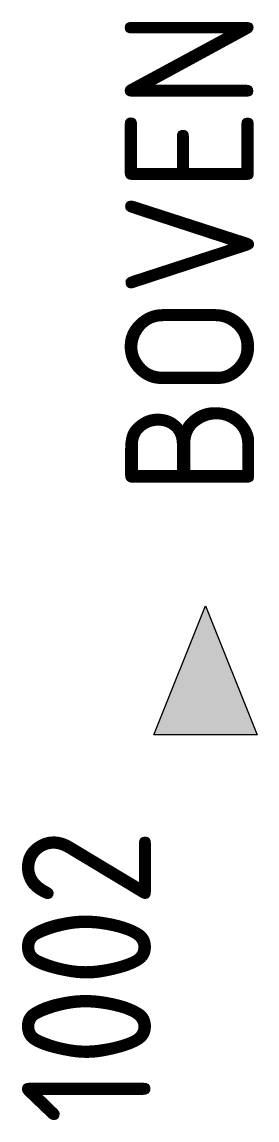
# Model space of a CAD drawing. Extents: x 294 to 298.6, y 80.8 to 102.1.
import ezdxf
from ezdxf.enums import TextEntityAlignment as Align

# ---------------------------------------------------------------- set-up
doc = ezdxf.new("R2010")
doc.units = 0
doc.header["$LTSCALE"] = 10
doc.header["$MEASUREMENT"] = 0
doc.layers.get('0').update_dxf_attribs({"linetype": 'CONTINUOUS'})
doc.layers.add('207', color=3, linetype='CONTINUOUS')
doc.layers.add('54', color=4, linetype='CONTINUOUS')
doc.styles.get("Standard").update_dxf_attribs({"font": 'ISO8'})

msp = doc.modelspace()

# ---------------------------------------------------------------- linework, layer by layer
msp.add_lwpolyline([(298.557, 88.307), (296.557, 88.307), (297.557, 90.807), (298.557, 88.307)], close=True)
msp.add_solid([(296.557, 88.307), (298.557, 88.307), (297.557, 90.807)])

# ---------------------------------------------------------------- texts
at = {"layer": '207'}
msp.add_attdef('BOVEN', (298.5, 92.949), '-', height=2.5, rotation=90, dxfattribs=at)
at = {"layer": '54'}
msp.add_attdef('1002', text='POT', height=2.5, rotation=90, dxfattribs=at).set_placement((296.5, 86.5), align=Align.RIGHT)

doc.saveas('drawing.dxf')
